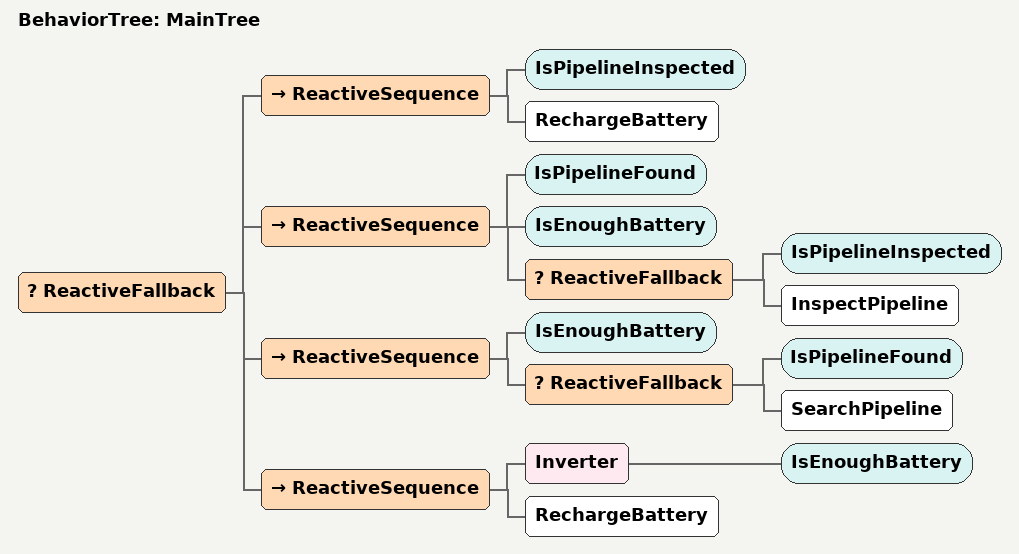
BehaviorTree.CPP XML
<?xml version="1.0" encoding="UTF-8"?>
<root BTCPP_format="4">
  <BehaviorTree ID="MainTree">
    <ReactiveFallback>
      <ReactiveSequence>
        <IsPipelineInspected/>
        <RechargeBattery/>
      </ReactiveSequence>
      <ReactiveSequence>
        <IsPipelineFound/>
        <IsEnoughBattery/>
        <ReactiveFallback>
          <IsPipelineInspected/>
          <InspectPipeline/>
        </ReactiveFallback>
      </ReactiveSequence>
      <ReactiveSequence>
        <IsEnoughBattery/>
        <ReactiveFallback>
          <IsPipelineFound/>
          <SearchPipeline/>
        </ReactiveFallback>
      </ReactiveSequence>
      <ReactiveSequence>
        <Inverter>
          <IsEnoughBattery/>
        </Inverter>
        <RechargeBattery/>
      </ReactiveSequence>
    </ReactiveFallback>
  </BehaviorTree>

</root>
